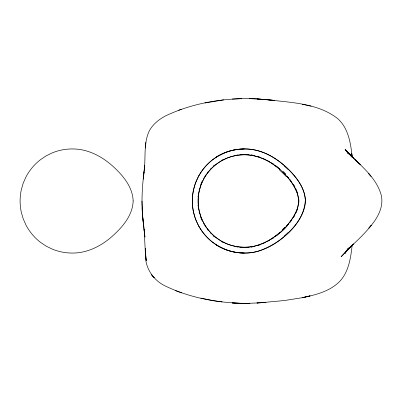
<?xml version="1.0" encoding="UTF-8"?>
<svg xmlns="http://www.w3.org/2000/svg" width="402" height="402" viewBox="0 0 402 402"><rect width="100%" height="100%" fill="white"/><g stroke="black" fill="none" stroke-linecap="round" stroke-linejoin="round"><path stroke-width="0.6" d="M145.398 251.984L146.333 260.702L145.484 254.828L144.147 229.663L144.921 237.049L142.62 215.779L143.333 223.12C141.132 206.125 141.901 188.92 144.001 171.961L143.288 179.096L144.665 165.152M298.822 202.176L298.822 199.824M298.761 203.025L298.761 198.97M266.029 99.56L257.32 98.942L274.757 100.405L257.32 98.942C226.16 97.39 194.106 102.43 165.775 115.781C158.82 119.429 152.293 124.615 148.84 131.841C143.303 144.494 146.026 158.805 143.986 172.136M145.871 142.348L145.403 148.097M352.217 244.813C350.851 256.707 349.207 269.501 341.605 279.244C332.097 290.762 316.665 294.696 302.706 297.631L284.274 300.545L257.315 303.053M193.548 189.724L195.437 183.186L198.191 176.96A52.878 52.878 0 0 1 212.693 159.689L218.341 155.896L224.447 152.896A52.878 52.878 0 0 1 246.657 148.986C263.647 149.579 278.792 159.308 290.289 171.222C297.721 179.046 304.6 188.568 305.359 199.683C304.259 224.582 279.224 244.496 257.245 251.466A50.737 50.737 0 0 1 246.848 253.009L244.215 253.064A53.049 53.049 0 0 1 226.175 249.778M199.131 189.935L199.372 188.95M199.206 190.98L200.884 185.176L203.332 179.649A46.974 46.974 0 0 1 216.211 164.302L221.231 160.931L226.658 158.267A46.974 46.974 0 0 1 246.386 154.795C268.657 156.242 288.656 172.87 297.194 192.975C301.56 204.879 294.706 217.17 286.742 225.743M296.741 211.065L297.289 209.573M200.769 184.608L201.322 183.191M295.872 213.035L296.525 211.558M201.528 182.724L202.141 181.337M348.554 248.446L348.052 249.547L348.549 248.486M198.829 175.78L196.503 180.503A51.833 51.833 0 0 0 192.362 201A51.833 51.833 0 0 0 196.483 221.507L198.829 226.22M293.772 216.909L294.877 214.985M293.39 217.522L294.003 216.522M347.343 249.768L344.765 253.692L348.569 248.084M348.564 248.034L345.077 252.888L348.619 248.24M289.857 222.487L291.249 220.663M371.398 225.2L368.885 228.145C376.95 219.196 384.357 207.11 381.091 194.593C376.9 180.186 365.353 169.443 354.82 159.443L360.629 164.81M348.534 248.3L345.534 252.139L348.991 248.029M370.935 225.738C364.106 234.406 355.87 241.793 347.921 249.401L353.675 243.898L341.112 256.757L351.021 246.029M346.087 251.441L348.901 248.119M288.51 224.13L286.958 225.894M285.269 227.698L282.807 230.13M203.935 223.386A46.562 46.562 0 0 0 218.824 239.582A45.305 45.305 0 0 0 228.19 244.326A47.124 47.124 0 0 0 244.215 247.245A45.185 45.185 0 0 0 255.793 245.833C273.36 240.733 288.641 227.482 296.465 211.005C302.138 198.663 295.264 185.287 286.742 176.252M279.43 233.175L276.837 235.306M280.073 232.286C272.702 238.743 264.019 244.014 254.376 246.17A44.753 44.753 0 0 1 248.401 247.084L246.386 247.21A46.974 46.974 0 0 1 226.658 243.728L221.231 241.069L216.211 237.698A46.974 46.974 0 0 1 203.337 222.351L200.884 216.824L199.206 211.015A46.928 46.928 0 0 1 199.206 191.056M278.908 233.617L279.802 232.853M276.626 235.471L278.003 234.366M275.079 236.637L275.958 235.969M275.214 236.532L276.154 235.823M272.817 238.235L273.782 237.557M271.496 239.105L273.3 237.904M268.295 241.019L269.677 240.23M221.497 160.443L222.829 159.715M262.662 243.778L264.084 243.16M178.664 110.223L181.292 109.269M258.325 245.381L259.777 244.888M302.706 297.631L310.078 295.867L302.103 297.781M253.401 246.642L254.396 246.441M204.919 102.997L223.703 99.852M251.406 246.994L252.406 246.838A45.346 45.346 0 0 1 251.21 247.034M247.376 247.426L248.386 247.361M249.893 303.359L240.697 303.364L249.893 303.359L249.23 303.394C220.778 303.43 191.684 298.621 165.88 286.269C153.303 280.621 144.785 267.702 145.398 253.793L145.484 254.828L145.403 248.356L145.398 250.175M256.883 302.942L266.018 302.44M258.074 302.932L248.506 303.314M232.321 99.038L241.773 98.606M257.722 98.952L249.275 98.606M247.376 154.574L248.386 154.634M265.918 99.555C290.088 102.605 317.258 102.862 337.394 118.374C348.484 127.957 350.78 143.504 352.172 157.252L351.67 153.147L352.127 157.267M222.135 301.917L213.648 300.706L200.824 298.133M251.406 155.006L252.406 155.162A45.461 45.461 0 0 0 251.215 154.966M253.401 155.358L254.396 155.559M311.118 106.173L302.249 104.249M258.325 156.619L259.777 157.112M175.277 290.546L181.734 292.887M262.662 158.222L264.084 158.84M221.497 241.552L222.829 242.285M268.295 160.981L269.677 161.77M271.496 162.895L273.3 164.096M272.817 163.765L273.782 164.443M275.214 165.468L276.159 166.177M275.079 165.363L275.958 166.026M276.626 166.528L278.003 167.634M276.837 166.694L279.802 169.147M280.109 169.744C273.089 163.589 264.893 158.519 255.793 156.172A45.069 45.069 0 0 0 246.557 154.795A46.29 46.29 0 0 0 203.879 178.588L201.834 182.789A46.044 46.044 0 0 0 198.156 201A46.044 46.044 0 0 0 201.814 219.216L203.899 223.401M354.368 158.71L348.459 153.408L359.921 164.167M282.807 171.87L285.269 174.302M353.624 158.051L345.594 149.936L348.137 153.398M346.775 151.313L349.705 154.524M350.544 155.443L351.378 156.363M347.408 151.986L351.398 156.383M286.958 176.106L288.51 177.87M370.674 175.925L368.76 173.709L371.126 176.468M345.594 149.936L348.529 153.69M346.157 150.634L348.464 153.594M289.857 179.513L291.249 181.337M346.836 151.559L345.132 149.187L346.519 151.172M347.519 152.509L348.544 153.931M293.39 184.478L294.003 185.478M293.772 185.091L294.877 187.015M201.528 219.271L202.141 220.663M295.872 188.965L296.525 190.442M200.769 217.392L201.322 218.809M296.741 190.935L297.289 192.427M199.131 212.065L199.372 213.05M143.469 222.819L144.006 230.075M142.127 208.452L142.655 215.854L141.976 201.035M193.543 189.804A52.828 52.828 0 0 0 193.543 212.276L195.437 218.814L198.191 225.035A52.878 52.878 0 0 0 212.693 242.311L218.341 246.104L224.447 249.104A52.878 52.878 0 0 0 246.657 253.014C260.044 252.567 272.576 246.29 282.701 237.818C293.158 228.823 303.56 217.537 305.294 203.266C306.203 188.945 296.314 176.815 286.51 167.523C278.179 159.815 268.325 153.393 257.245 150.534A50.737 50.737 0 0 0 246.848 148.991L244.215 148.936A53.049 53.049 0 0 0 226.175 152.222M216.738 245.145A52.416 52.416 0 0 1 198.869 226.2M244.215 252.969A51.823 51.823 0 0 1 216.728 245.16M288.244 232.446A94.626 92.827 -30.1 0 1 284.39 236.004M215.633 157.569A50.838 50.838 0 0 1 226.175 152.227M198.869 175.8A52.421 52.421 0 0 1 216.738 156.85M216.733 156.84A51.823 51.823 0 0 1 244.215 149.031M284.39 165.996A94.631 92.832 30.1 0 1 288.244 169.554M226.175 249.773A50.838 50.838 0 0 1 215.633 244.431M236.748 155.107A47.26 47.26 0 0 1 237.753 154.951M240.275 154.659A47.26 47.26 0 0 1 241.793 154.549M204.03 177.744A47.26 47.26 0 0 1 204.553 176.87M210.728 168.83A47.26 47.26 0 0 1 211.437 168.106M213.658 166.021A47.26 47.26 0 0 1 214.427 165.358M198.503 209.085A47.215 47.215 0 0 1 198.342 208.085M198.08 206.07A47.215 47.215 0 0 1 197.985 205.06M197.985 197.015A47.215 47.215 0 0 1 198.08 196.005M198.342 193.99A47.215 47.215 0 0 1 198.503 192.985M214.427 236.642A47.26 47.26 0 0 1 213.658 235.979M211.437 233.894A47.26 47.26 0 0 1 210.728 233.165M204.553 225.13A47.26 47.26 0 0 1 204.03 224.256M241.793 247.451A47.26 47.26 0 0 1 240.275 247.341M237.753 247.044A47.26 47.26 0 0 1 236.748 246.893M241.823 247.496A46.562 46.562 0 0 1 240.064 247.366M214.839 237.029A46.562 46.562 0 0 1 213.06 235.492M208.206 230.366A46.562 46.562 0 0 1 207.472 229.447M205.749 227.06A46.562 46.562 0 0 1 205.105 226.075M248.878 247.32A45.346 45.346 0 0 1 247.702 247.416M284.928 227.205A81.531 79.983 -30.1 0 1 282.435 229.663M283.199 171.548A81.536 81.078 17.1 0 1 285.706 174.051M247.702 154.584A45.461 45.461 0 0 1 248.878 154.68M240.069 154.68A47.411 47.411 0 0 1 241.828 154.549M205.151 175.955A46.848 46.848 0 0 1 205.794 174.97M207.512 172.584A46.848 46.848 0 0 1 208.241 171.664M213.08 166.534A46.848 46.848 0 0 1 214.859 164.991M279.666 170.172A81.043 79.506 30.1 0 1 286.309 176.639M287.098 226.07A81.038 80.581 -17.1 0 1 280.395 232.652M133.162 201C132.6 216.231 121.404 228.386 110.47 237.818C100.344 246.29 87.812 252.556 74.425 253.019A52.878 52.878 0 0 1 52.215 249.099L46.104 246.104L40.456 242.316A52.878 52.878 0 0 1 25.964 225.035L23.205 218.814L21.311 212.276A52.878 52.878 0 0 1 21.316 189.724L23.205 183.186L25.959 176.96A52.878 52.878 0 0 1 40.456 159.689L46.104 155.896L52.215 152.896A52.878 52.878 0 0 1 74.425 148.986C88.681 149.464 101.887 156.529 112.384 165.815C122.515 174.976 132.705 186.644 133.162 201M241.672 303.389L232.195 302.952L241.672 303.389M154.152 277.767L151.629 274.787L154.152 277.767"/></g></svg>
